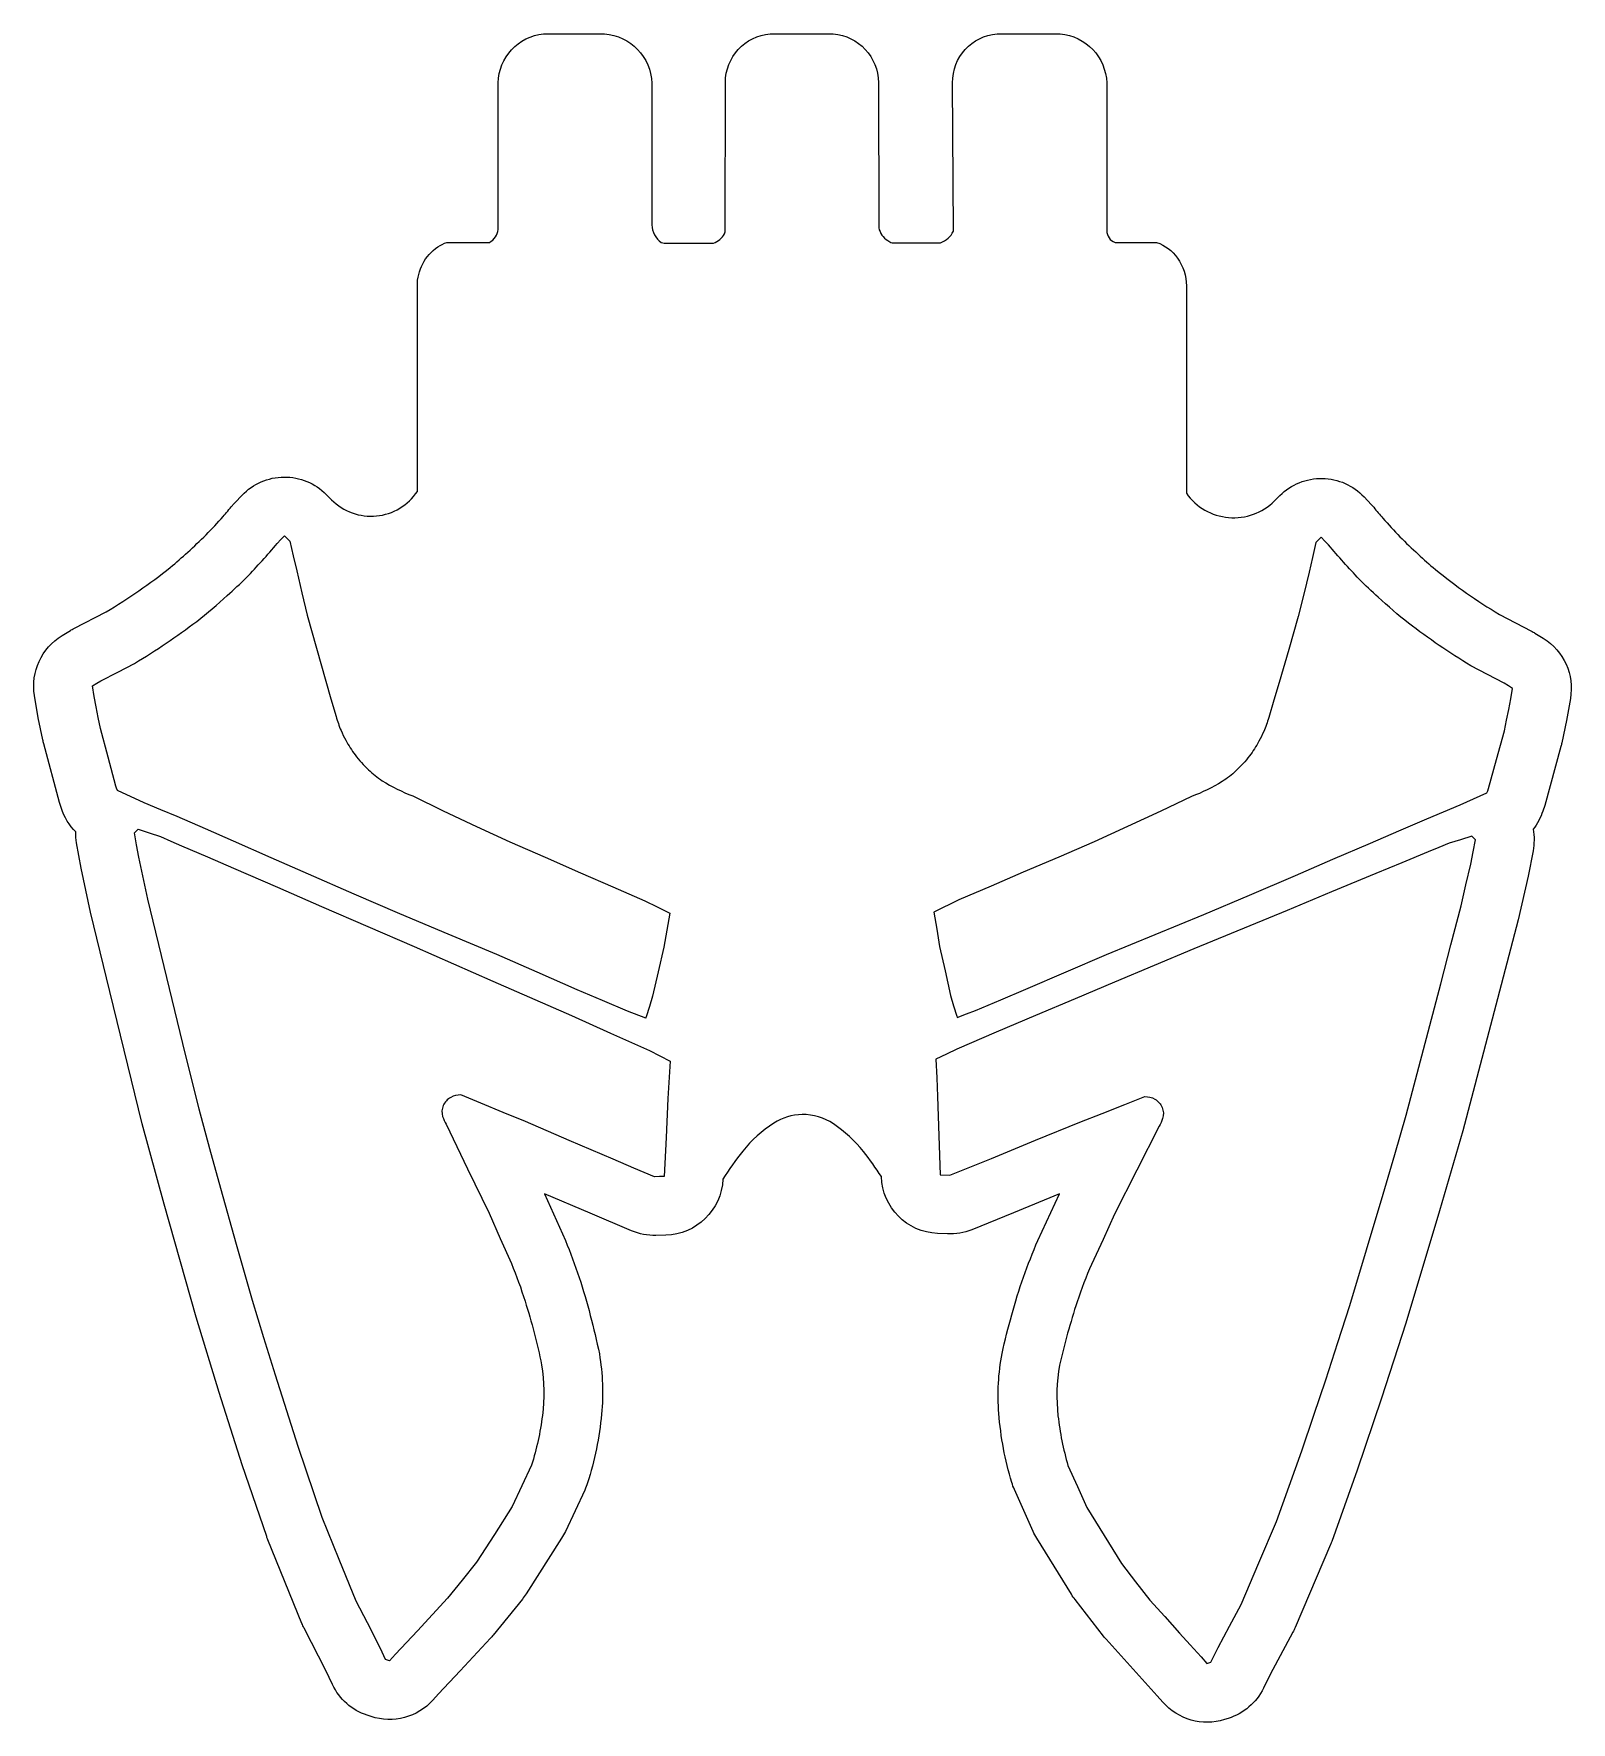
# Model space of a CAD drawing. Extents: x -108 to 95, y -91 to 133.
import ezdxf

# ---------------------------------------------------------------- set-up
doc = ezdxf.new("R2010")
doc.units = 0
doc.layers.get('0').update_dxf_attribs({"linetype": 'CONTINUOUS'})

msp = doc.modelspace()

# ---------------------------------------------------------------- linework, layer by layer
for points in [[(40.495659, 105.501678, -0.159641), (43.256672, 103.436188, -0.157933), (44.437355, 99.735161), (44.437386, 72.258156, 0.464983), (56.123314, 71.241432), (56.834602, 71.950348, -0.422811), (68.003876, 71.767914), (68.963997, 70.746445, -0.015301), (69.279449, 70.389565, 0.00603), (70.497597, 68.958847, 0.033147), (75.171051, 64.190918, 0.01882), (77.464088, 62.150551, 0.035418), (85.947006, 56.196716), (90.188179, 53.97744, -0.017332), (90.65744, 53.710777), (91.769081, 53.02705, -0.307447), (95.358658, 45.049408), (94.84565, 42.12616), (94.231392, 39.173069, -0.016286), (94.112022, 38.680252), (91.95369, 30.888058), (91.705879, 30.125769, -0.088369), (90.419273, 27.71711, -0.092415), (90.408936, 24.863384), (89.769798, 21.502419), (88.426338, 15.707554), (85.700043, 5.240341), (81.090317, -12.250917), (78.017883, -22.843159), (73.535042, -37.729057), (70.30426, -47.672474), (67.106773, -57.216713), (63.709385, -66.660683, -0.014321), (63.546555, -67.075592), (58.857101, -78.087746, -0.022033), (58.560898, -78.706238), (55.571999, -84.300491), (54.662716, -86.140732, -0.205291), (49.997917, -90.125267), (49.488224, -90.284042, -0.297179), (41.305511, -87.968437), (40.584595, -87.142006), (37.758644, -84.051292), (33.807327, -79.647125, -0.017191), (33.464134, -79.237091), (29.678038, -74.384506, -0.027414), (29.190744, -73.683937), (24.598825, -66.242935, -0.032817), (24.120787, -65.340843), (21.635443, -59.800335, -0.032066), (21.286268, -58.865845, -0.054213), (19.572203, -49.713829, -0.066287), (19.995291, -41.743793, -0.012873), (21.276974, -36.651096, -0.034475), (24.741648, -26.775703), (27.593592, -20.621891), (21.522963, -23.117687), (15.988063, -25.353931, -0.106868), (12.745447, -25.914032), (11.447631, -25.859619, -0.391649), (3.991622, -18.324017, 0.028225), (1.620101, -14.99932, 0.075638), (-2.3732, -11.325369, 0.152716), (-6.514712, -10.090884, 0.140975), (-10.270154, -11.225906, 0.080658), (-14.394455, -14.95094, 0.030363), (-17.021032, -18.672836, -0.392949), (-24.598951, -26.085819), (-25.897463, -26.119057, -0.106869), (-29.130541, -25.506111), (-34.627953, -23.179939), (-40.65712, -20.585487), (-37.905998, -26.784826, -0.034488), (-34.602795, -36.715496, -0.012886), (-33.404247, -41.828629, -0.066282), (-33.111179, -49.804279, -0.054223), (-34.974304, -58.92749, -0.032062), (-35.338623, -59.856026), (-37.914028, -65.35511, -0.032814), (-38.40667, -66.249245), (-43.119286, -73.614441, -0.027423), (-43.617958, -74.307037), (-47.4827, -79.097252, -0.01716), (-47.832489, -79.501595), (-51.855133, -83.840775), (-54.731148, -86.88501), (-55.465519, -87.699554, -0.297164), (-63.684418, -89.881393), (-64.191582, -89.714447, -0.205306), (-68.791161, -85.654167), (-69.670197, -83.799339), (-72.567482, -78.157211, -0.022027), (-72.853577, -77.533897), (-77.362785, -66.446808, -0.014305), (-77.518799, -66.02932), (-80.76178, -56.531178), (-83.803207, -46.935997), (-86.871399, -36.94128), (-91.111023, -21.984196), (-94.010315, -11.343338), (-98.334244, 6.219722), (-100.889389, 16.730015), (-102.138245, 22.546001), (-102.722557, 25.916969, -0.046593), (-102.836105, 27.360474, -0.119268), (-104.736969, 30.490856), (-104.98027, 31.254898), (-107.091202, 39.060322, -0.016279), (-107.207581, 39.553925), (-107.803726, 42.510651), (-108.298988, 45.436913, -0.307459), (-104.66069, 53.392723), (-103.544891, 54.069649, -0.017327), (-103.074219, 54.333328), (-98.819626, 56.526756, 0.035419), (-90.300674, 62.428627, 0.018789), (-87.995087, 64.455185, 0.033127), (-83.293045, 69.194267, 0.005978), (-82.0653, 70.618553, -0.015266), (-81.748306, 70.972794), (-80.781967, 71.98838, -0.422821), (-69.611656, 72.102554), (-68.904709, 71.389343, 0.475091), (-57.539063, 72.497856), (-57.539078, 99.735146, -0.253081), (-54.810997, 104.915344, -0.062296), (-53.614002, 105.50135), (-47.975105, 105.5, 0.234172), (-46.807335, 107.220612), (-46.805992, 126.633865, -0.382723), (-40.793663, 133.153137), (-32.720375, 133.15625, -0.380249), (-26.443197, 126.608459), (-26.461508, 107.829712, 0.217451), (-25.197691, 105.471825, 0.033293), (-24.796347, 105.406921), (-18.268135, 105.402473, 0.178898), (-16.809402, 106.643356, 0.025584), (-16.70516, 106.92215), (-16.684406, 126.692886, -0.393256), (-10.73409, 133.136108), (-2.407737, 133.135727, -0.391822), (3.592082, 126.673096), (3.649704, 107.449272, 0.191653), (4.830371, 105.735214, 0.031422), (5.420085, 105.446442), (11.830399, 105.459023, 0.200441), (13.544597, 106.984528), (13.435221, 126.660378, -0.395308), (19.345133, 133.152679), (27.708097, 133.152725, -0.377487), (33.877846, 126.642639), (33.879677, 107.051208, 0.316792), (34.978554, 105.500732), (39.391518, 105.501587), (40.495659, 105.501678)], [(-97.509369, 33.453522), (-98.542343, 37.273216), (-99.575348, 41.092911), (-99.861435, 42.511501), (-100.147491, 43.930077), (-100.384903, 45.333107), (-100.622375, 46.736115), (-100.064453, 47.07457), (-99.506531, 47.413025), (-97.279572, 48.561089), (-95.052559, 49.709206, 0.027341), (-86.793961, 55.273994, 0.023291), (-82.740303, 58.708652, 0.016564), (-80.215111, 61.089344, 0.01916), (-76.107666, 65.605972), (-75.624519, 66.11377), (-75.141373, 66.62159), (-74.78788, 66.264984), (-74.434418, 65.908371), (-73.987762, 63.939934), (-73.541107, 61.971458), (-72.850494, 59.034687), (-72.159866, 56.097923), (-70.920357, 51.715031), (-69.680847, 47.332191), (-68.994781, 44.999474), (-68.308678, 42.666756, 0.03015), (-67.662064, 40.817528, 0.028043), (-67.023094, 39.521156, 0.041311), (-65.79644, 37.578426, 0.042311), (-64.010979, 35.602821, 0.058161), (-62.198902, 34.155983, 0.049136), (-58.124001, 32.140118), (-54.102539, 30.159443), (-49.683132, 28.10338), (-45.263649, 26.047318), (-40.575096, 24.006069), (-35.886543, 21.964821), (-31.63237, 20.101849), (-27.378164, 18.238873), (-25.720491, 17.425388), (-24.062819, 16.611923), (-24.462851, 14.345499), (-24.862883, 12.079071), (-25.600937, 8.836744), (-26.339025, 5.594417), (-26.76527, 4.223959), (-27.191549, 2.853481), (-27.222248, 2.769534), (-27.252947, 2.685569), (-29.675035, 3.62413), (-33.007694, 5.040853), (-36.340317, 6.457538), (-41.670296, 8.791044), (-47.00016, 11.124569), (-53.441074, 13.809645), (-59.881989, 16.49474), (-65.927719, 19.135014), (-71.973488, 21.775307), (-76.947014, 23.950367), (-81.920563, 26.12537), (-85.648323, 27.758118), (-89.376083, 29.390911), (-91.569, 30.315737), (-93.761871, 31.240547), (-97.318237, 32.853382), (-97.413788, 33.153469), (-97.509369, 33.453522)], [(84.496216, 33.131901), (85.552475, 36.945221), (86.608711, 40.758575), (86.903427, 42.175396), (87.198135, 43.592201), (87.444077, 44.993736), (87.690048, 46.395271), (87.134232, 46.737144), (86.578438, 47.079002), (82.138535, 49.402252, -0.027342), (73.913887, 55.017242, -0.023292), (69.881302, 58.476528, -0.016567), (67.370613, 60.87257, -0.019162), (63.290771, 65.414108), (62.810715, 65.92485), (62.330658, 66.435593), (61.97501, 66.081161), (61.619339, 65.7267), (61.160721, 63.761017), (60.702118, 61.795319), (59.993607, 58.862804), (59.285141, 55.93029), (58.018936, 51.555038), (56.752747, 47.17984), (56.052467, 44.851349), (55.352165, 42.522846, -0.030197), (54.694313, 40.677555, -0.028097), (54.047508, 39.385155, -0.041322), (52.808971, 37.449917, -0.042314), (51.011562, 35.48521, -0.058158), (49.190742, 34.049477, -0.049137), (45.1036, 32.058426), (43.086876, 31.080351), (41.070137, 30.102276), (36.638268, 28.073174), (32.206398, 26.044086), (27.50548, 24.031414), (22.804579, 22.018757), (18.539164, 20.181732), (14.273697, 18.344727), (10.948492, 16.738022), (11.334739, 14.469168), (11.720968, 12.200371), (12.43924, 8.953533), (13.157549, 5.706447), (13.575468, 4.333434), (13.99337, 2.960403), (14.05377, 2.792087), (15.267632, 3.254001), (16.481493, 3.715915), (19.822685, 5.112291), (23.163931, 6.508647), (28.507967, 8.809948), (33.851952, 11.111), (40.309097, 13.756812), (46.766258, 16.402641), (52.827961, 19.006063), (58.889717, 21.609486), (63.876366, 23.754192), (68.863068, 25.898865), (72.6007, 27.508877), (76.338371, 29.118927), (78.536865, 30.030378), (80.735336, 30.94183), (82.518433, 31.737368), (84.301498, 32.532925), (84.398865, 32.832439), (84.496216, 33.131901)], [(-62.687622, -80.352882), (-64.16452, -77.476776), (-65.641426, -74.60067), (-67.895988, -69.057098), (-70.150589, -63.513565), (-73.365807, -54.09668), (-76.370605, -44.61726), (-77.887161, -39.677078), (-79.403671, -34.736954), (-81.506584, -27.318027), (-83.609467, -19.89912), (-85.04129, -14.644087), (-86.473114, -9.389017), (-88.622253, -0.659541), (-90.771439, 8.069973), (-93.299164, 18.467213), (-94.493317, 24.028679), (-94.772186, 25.637653), (-95.051071, 27.246651), (-94.806549, 27.480371), (-94.562027, 27.714092), (-93.083786, 27.229015), (-91.605515, 26.743927), (-90.221176, 26.138887), (-88.836853, 25.533833), (-85.372108, 24.058865), (-81.907364, 22.583878), (-76.069748, 20.035643), (-70.232132, 17.487427), (-64.091644, 14.839418), (-57.951118, 12.19141), (-47.527122, 7.603185), (-37.103127, 3.014957), (-31.918499, 0.701755), (-26.733873, -1.611414), (-24.010118, -2.99539), (-24.304892, -7.944691), (-24.551435, -13.123634), (-24.798018, -18.302561), (-25.447269, -18.319178), (-26.096525, -18.335777), (-28.834349, -17.177301), (-31.572168, -16.018826), (-37.392517, -13.514212), (-43.212791, -11.0096), (-46.169731, -9.805646), (-49.126671, -8.601692), (-51.759476, -7.494526, 0.138511), (-53.119377, -7.812846, 0.16093), (-54.097786, -8.897078, 0.17952), (-54.185001, -10.354895, 0.061741), (-53.724937, -11.388365), (-50.878403, -17.275007), (-48.031937, -23.161596), (-46.549591, -26.501888), (-45.067245, -29.84218, -0.020861), (-43.24881, -34.835129, -0.023649), (-41.057434, -43.267372, -0.071786), (-40.956787, -49.987484, -0.043263), (-42.389496, -56.553894), (-43.677189, -59.303436), (-44.96489, -62.053009), (-47.321205, -65.735596), (-49.67749, -69.418182), (-51.609879, -71.813263), (-53.542267, -74.208382), (-55.541092, -76.364517), (-57.539917, -78.520622), (-58.996574, -80.062492), (-60.453232, -81.604301), (-60.850842, -82.045433), (-61.248451, -82.486572), (-61.501995, -82.403046), (-61.755547, -82.319489), (-62.221584, -81.336182), (-62.687622, -80.352882)], [(48.646561, -80.740654), (50.170155, -77.888931), (51.693748, -75.037285), (54.038464, -69.531227), (56.383179, -64.025131), (58.067352, -59.343594), (59.751511, -54.661991), (61.330997, -49.947411), (62.910461, -45.2328), (64.507355, -40.31805), (66.104248, -35.403267), (68.327774, -28.019642), (70.551346, -20.636074), (72.068672, -15.40505), (73.586014, -10.174063), (75.877213, -1.480602), (78.168427, 7.213645), (79.516914, 12.390972), (80.865402, 17.568283), (81.507721, 20.338917), (82.150055, 23.109554), (82.455124, 24.713741), (82.760208, 26.317951), (82.278915, 26.793327), (80.792923, 26.332453), (79.306961, 25.871563), (77.912933, 25.28915), (76.518929, 24.706753), (73.030563, 23.288486), (69.542191, 21.870182), (63.663948, 19.417469), (57.785591, 16.964767), (45.419823, 11.869766), (40.171112, 9.660754), (34.92239, 7.451552), (29.673662, 5.242358), (24.424921, 3.033374), (19.203186, 0.805032), (13.981419, -1.423327), (12.608448, -2.092983), (11.235495, -2.762656), (11.342458, -5.239386), (11.449457, -7.716116), (11.611551, -12.898365), (11.773645, -18.080614), (13.071465, -18.135025), (18.584366, -15.907675), (24.444757, -13.498304), (30.305136, -11.088936), (33.281265, -9.933368), (36.257416, -8.777781), (37.582687, -8.245745), (38.907967, -7.713692, -0.138458), (40.262543, -8.054132, -0.160918), (41.223099, -9.154197, -0.179519), (41.286518, -10.613235, -0.061748), (40.809631, -11.639061), (37.867531, -17.478495), (34.925453, -23.317894), (33.388828, -26.633589), (31.852224, -29.949268, 0.020863), (29.952574, -34.911903, 0.023651), (27.624006, -43.307346, 0.071779), (27.413849, -50.024868, 0.043263), (28.739225, -56.613674), (29.981928, -59.383923), (31.224592, -62.154137), (33.52055, -65.874619), (35.81649, -69.595146), (37.709553, -72.021446), (39.6026, -74.447746), (41.565994, -76.636177), (43.529442, -78.824608), (44.960732, -80.389999), (46.392052, -81.955383), (47.172821, -82.850487), (47.68251, -82.691719), (48.164551, -81.716164), (48.646561, -80.740654)]]:
    msp.add_lwpolyline(points, format="xyb")

doc.saveas('drawing.dxf')
